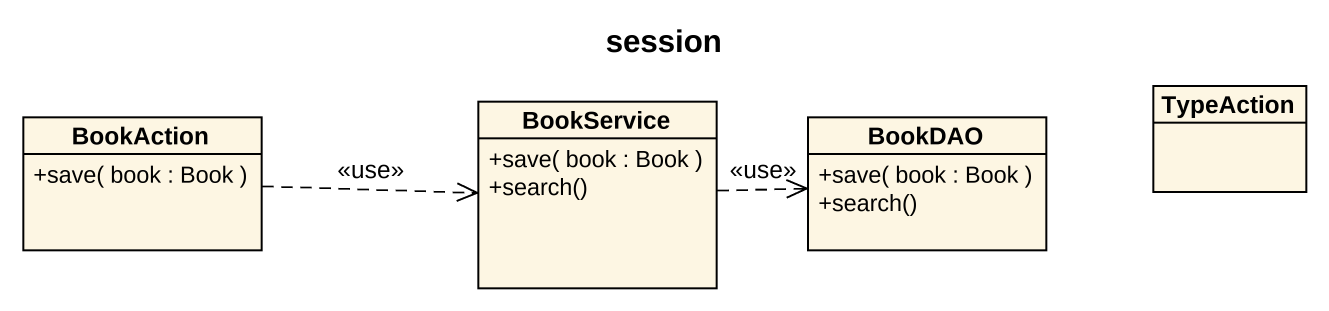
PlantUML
@startuml
title session
hide circle
hide empty members
skinparam classAttributeIconSize 0
class TypeAction
class BookAction {
  +save( book : Book )
}
class BookService {
  +save( book : Book )
  +search()
}
class BookDAO {
  +save( book : Book )
  +search()
}
BookAction .right.> BookService : <<use>>
BookService .right.> BookDAO : <<use>>
@enduml
